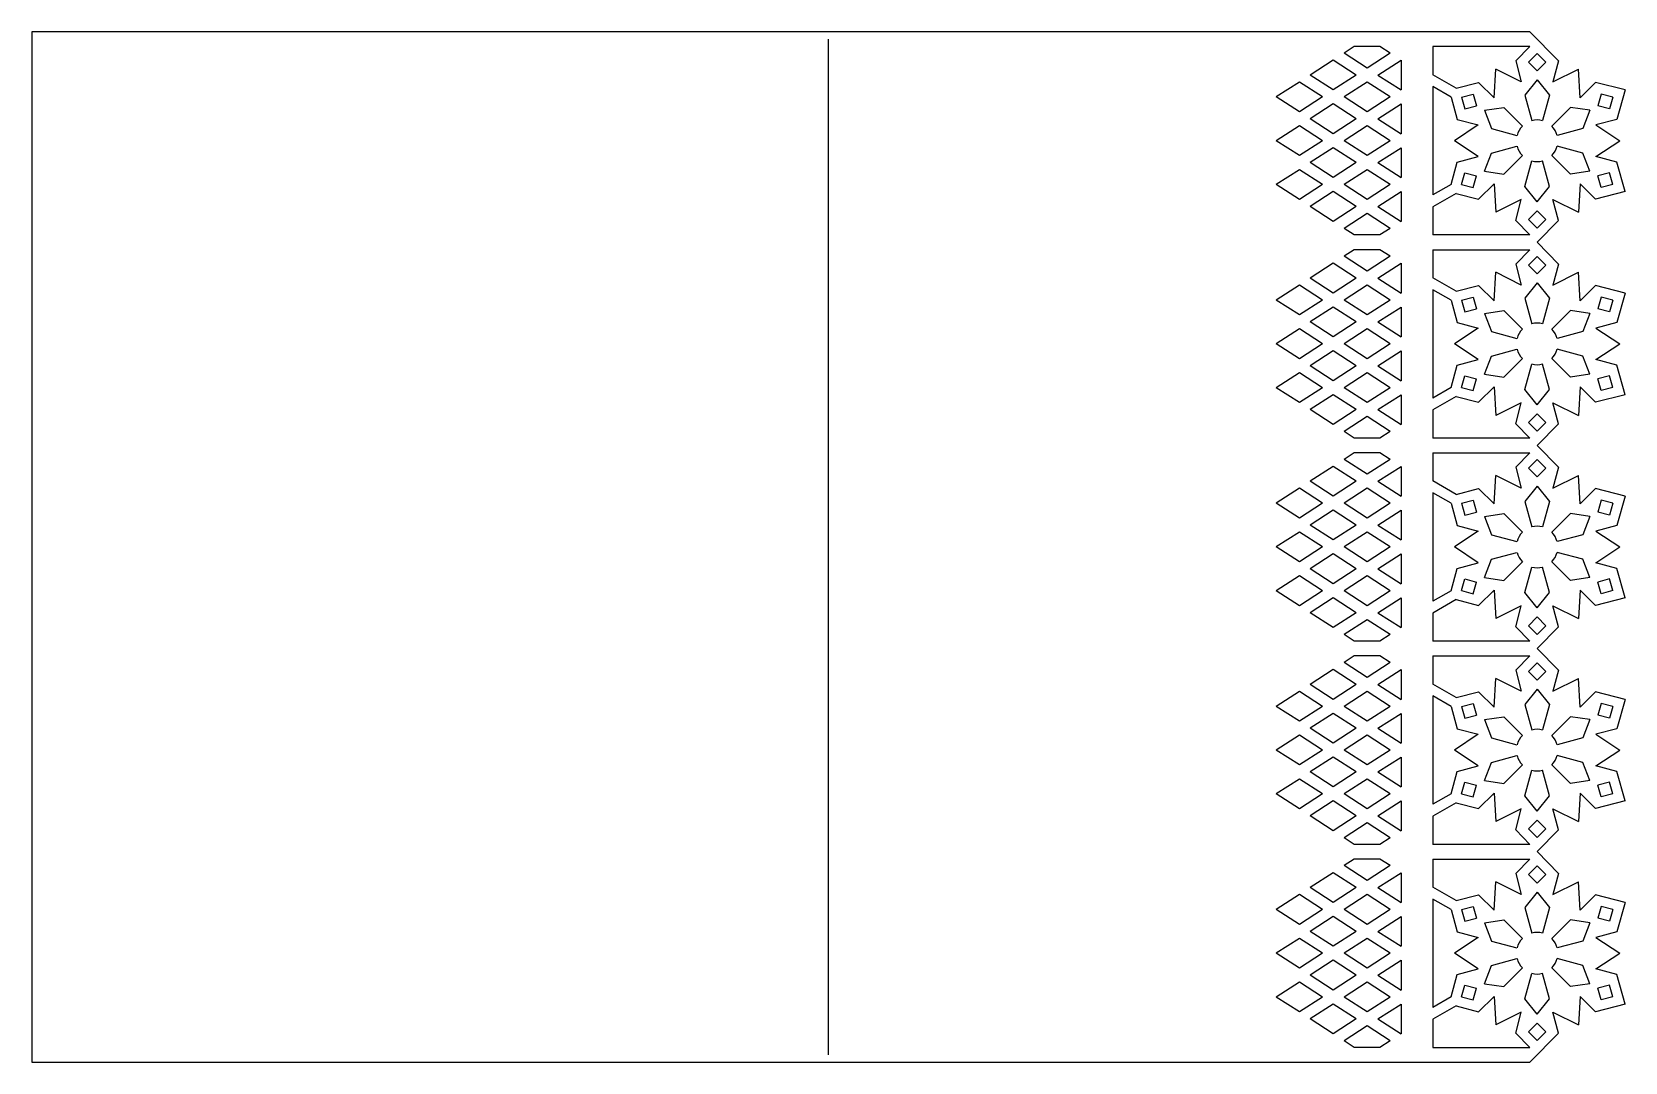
# Model space of a CAD drawing. Extents: x 25 to 241, y 18 to 157.
import ezdxf

# ---------------------------------------------------------------- set-up
doc = ezdxf.new("R2010")
doc.units = 0
doc.layers.get('0').update_dxf_attribs({"linetype": 'CONTINUOUS'})

msp = doc.modelspace()

# ---------------------------------------------------------------- linework, layer by layer
for p, q in [((228.17, 157.45), (25.18, 157.45)), ((25.18, 157.45), (25.18, 17.75)), ((133.13, 18.75), (133.13, 156.45)), ((204.38, 155.45), (202.99, 154.56)), ((207.85, 155.45), (204.38, 155.45)), ((209.24, 154.56), (207.85, 155.45)), ((228.17, 155.45), (215.04, 155.45)), ((215.04, 155.45), (215.04, 151.64)), ((228.17, 155.45), (226.25, 153.5)), ((228.17, 157.45), (232.05, 153.5)), ((201.52, 153.61), (198.4, 151.59)), ((204.65, 151.59), (201.52, 153.61)), ((206.12, 152.54), (202.99, 154.56)), ((209.24, 154.56), (206.12, 152.54)), ((207.58, 151.59), (210.71, 153.61)), ((210.71, 153.61), (210.71, 149.57)), ((226.25, 153.5), (227.01, 150.66)), ((229.15, 154.52), (228, 153.35)), ((228, 153.35), (229.15, 152.17)), ((229.15, 154.52), (230.31, 153.35)), ((230.31, 153.35), (229.15, 152.17)), ((232.05, 153.5), (231.29, 150.66)), ((201.52, 149.57), (198.4, 151.59)), ((204.65, 151.59), (201.52, 149.57)), ((207.58, 151.59), (210.71, 149.57)), ((218.19, 149.81), (215.04, 151.64)), ((223.31, 148.52), (223.55, 152.38)), ((227.01, 150.66), (223.55, 152.38)), ((231.29, 150.66), (234.75, 152.38)), ((235, 148.52), (234.75, 152.38)), ((196.93, 150.64), (193.81, 148.62)), ((200.05, 148.62), (196.93, 150.64)), ((206.12, 150.64), (202.99, 148.62)), ((209.24, 148.62), (206.12, 150.64)), ((217.49, 148.61), (215.04, 150.02)), ((215.04, 150.02), (215.04, 135.34)), ((218.19, 149.81), (221.23, 150.6)), ((218.89, 148.6), (220.49, 149.02)), ((220.49, 149.02), (220.93, 147.43)), ((221.23, 150.6), (223.31, 148.52)), ((229.15, 150.94), (227.5, 148.87)), ((229.15, 150.94), (230.81, 148.87)), ((237.07, 150.6), (235, 148.52)), ((241.08, 149.57), (237.07, 150.6)), ((237.81, 149.02), (237.37, 147.43)), ((239.41, 148.6), (237.81, 149.02)), ((241.08, 149.57), (239.97, 145.58)), ((196.93, 146.6), (193.81, 148.62)), ((200.05, 148.62), (196.93, 146.6)), ((201.52, 147.67), (198.4, 145.65)), ((204.65, 145.65), (201.52, 147.67)), ((206.12, 146.6), (202.99, 148.62)), ((209.24, 148.62), (206.12, 146.6)), ((207.58, 145.65), (210.71, 147.67)), ((210.71, 147.67), (210.71, 143.63)), ((217.49, 148.61), (218.33, 145.58)), ((218.89, 148.6), (219.34, 147.01)), ((219.34, 147.01), (220.93, 147.43)), ((222, 146.81), (224.62, 147.21)), ((224.62, 147.21), (227.16, 144.68)), ((227.5, 148.87), (228.42, 145.41)), ((230.81, 148.87), (229.88, 145.41)), ((233.68, 147.21), (231.15, 144.68)), ((236.31, 146.81), (233.68, 147.21)), ((238.97, 147.01), (237.37, 147.43)), ((239.41, 148.6), (238.97, 147.01)), ((196.93, 144.7), (193.81, 142.68)), ((200.05, 142.68), (196.93, 144.7)), ((201.52, 143.63), (198.4, 145.65)), ((204.65, 145.65), (201.52, 143.63)), ((206.12, 144.7), (202.99, 142.68)), ((209.24, 142.68), (206.12, 144.7)), ((207.58, 145.65), (210.71, 143.63)), ((221.17, 144.82), (217.95, 142.68)), ((218.33, 145.58), (221.17, 144.82)), ((222, 146.81), (222.97, 144.34)), ((236.31, 146.81), (235.34, 144.34)), ((239.97, 145.58), (237.13, 144.82)), ((237.13, 144.82), (240.35, 142.68)), ((196.93, 140.66), (193.81, 142.68)), ((200.05, 142.68), (196.93, 140.66)), ((206.12, 140.66), (202.99, 142.68)), ((209.24, 142.68), (206.12, 140.66)), ((221.17, 140.54), (217.95, 142.68)), ((222.97, 144.34), (226.42, 143.41)), ((235.34, 144.34), (231.88, 143.41)), ((237.13, 140.54), (240.35, 142.68)), ((201.52, 141.73), (198.4, 139.71)), ((204.65, 139.71), (201.52, 141.73)), ((207.58, 139.71), (210.71, 141.73)), ((210.71, 141.73), (210.71, 137.69)), ((218.33, 139.78), (221.17, 140.54)), ((222, 138.55), (222.97, 141.02)), ((222.97, 141.02), (226.42, 141.95)), ((224.62, 138.15), (227.16, 140.68)), ((233.68, 138.15), (231.15, 140.68)), ((235.34, 141.02), (231.88, 141.95)), ((236.31, 138.55), (235.34, 141.02)), ((239.97, 139.78), (237.13, 140.54)), ((196.93, 138.76), (193.81, 136.74)), ((200.05, 136.74), (196.93, 138.76)), ((201.52, 137.69), (198.4, 139.71)), ((204.65, 139.71), (201.52, 137.69)), ((206.12, 138.76), (202.99, 136.74)), ((209.24, 136.74), (206.12, 138.76)), ((207.58, 139.71), (210.71, 137.69)), ((217.49, 136.75), (218.33, 139.78)), ((218.89, 136.76), (219.34, 138.35)), ((219.34, 138.35), (220.93, 137.93)), ((222, 138.55), (224.62, 138.15)), ((227.5, 136.49), (228.42, 139.95)), ((230.81, 136.49), (229.88, 139.95)), ((236.31, 138.55), (233.68, 138.15)), ((238.97, 138.35), (237.37, 137.93)), ((239.41, 136.76), (238.97, 138.35)), ((241.08, 135.79), (239.97, 139.78)), ((196.93, 134.72), (193.81, 136.74)), ((200.05, 136.74), (196.93, 134.72)), ((206.12, 134.72), (202.99, 136.74)), ((209.24, 136.74), (206.12, 134.72)), ((217.49, 136.75), (215.04, 135.34)), ((218.89, 136.76), (220.49, 136.34)), ((220.49, 136.34), (220.93, 137.93)), ((221.23, 134.76), (223.31, 136.84)), ((223.31, 136.84), (223.55, 132.98)), ((229.15, 134.42), (227.5, 136.49)), ((229.15, 134.42), (230.81, 136.49)), ((235, 136.84), (234.75, 132.98)), ((237.07, 134.76), (235, 136.84)), ((237.81, 136.34), (237.37, 137.93)), ((239.41, 136.76), (237.81, 136.34)), ((201.52, 135.79), (198.4, 133.77)), ((204.65, 133.77), (201.52, 135.79)), ((207.58, 133.77), (210.71, 135.79)), ((210.71, 135.79), (210.71, 131.75)), ((218.19, 135.55), (215.04, 133.72)), ((218.19, 135.55), (221.23, 134.76)), ((227.01, 134.7), (223.55, 132.98)), ((226.25, 131.86), (227.01, 134.7)), ((232.05, 131.86), (231.29, 134.7)), ((231.29, 134.7), (234.75, 132.98)), ((241.08, 135.79), (237.07, 134.76)), ((201.52, 131.75), (198.4, 133.77)), ((204.65, 133.77), (201.52, 131.75)), ((206.12, 132.82), (202.99, 130.8)), ((209.24, 130.8), (206.12, 132.82)), ((207.58, 133.77), (210.71, 131.75)), ((215.04, 133.72), (215.04, 129.91)), ((228.17, 129.91), (226.25, 131.86)), ((228, 132.01), (229.15, 133.19)), ((229.15, 130.83), (228, 132.01)), ((230.31, 132.01), (229.15, 133.19)), ((229.15, 130.83), (230.31, 132.01)), ((229.15, 128.91), (232.05, 131.86)), ((204.38, 129.91), (202.99, 130.8)), ((207.85, 129.91), (204.38, 129.91)), ((209.24, 130.8), (207.85, 129.91)), ((228.17, 129.91), (215.04, 129.91)), ((204.38, 127.91), (202.99, 127.02)), ((207.85, 127.91), (204.38, 127.91)), ((209.24, 127.02), (207.85, 127.91)), ((215.04, 127.91), (215.04, 124.09)), ((215.04, 127.91), (228.17, 127.91)), ((228.17, 127.91), (226.25, 125.96)), ((229.15, 128.91), (232.05, 125.96)), ((201.52, 126.07), (198.4, 124.05)), ((204.65, 124.05), (201.52, 126.07)), ((206.12, 125), (202.99, 127.02)), ((209.24, 127.02), (206.12, 125)), ((207.58, 124.05), (210.71, 126.07)), ((210.71, 126.07), (210.71, 122.03)), ((226.25, 125.96), (227.01, 123.12)), ((229.15, 126.98), (228, 125.81)), ((228, 125.81), (229.15, 124.63)), ((229.15, 126.98), (230.31, 125.81)), ((230.31, 125.81), (229.15, 124.63)), ((232.05, 125.96), (231.29, 123.12)), ((196.93, 123.1), (193.81, 121.08)), ((200.05, 121.08), (196.93, 123.1)), ((201.52, 122.03), (198.4, 124.05)), ((204.65, 124.05), (201.52, 122.03)), ((206.12, 123.1), (202.99, 121.08)), ((209.24, 121.08), (206.12, 123.1)), ((207.58, 124.05), (210.71, 122.03)), ((218.19, 122.27), (215.04, 124.09)), ((223.31, 120.98), (223.55, 124.84)), ((227.01, 123.12), (223.55, 124.84)), ((229.15, 123.4), (227.5, 121.32)), ((229.15, 123.4), (230.81, 121.32)), ((231.29, 123.12), (234.75, 124.84)), ((235, 120.98), (234.75, 124.84)), ((196.93, 119.06), (193.81, 121.08)), ((200.05, 121.08), (196.93, 119.06)), ((206.12, 119.06), (202.99, 121.08)), ((209.24, 121.08), (206.12, 119.06)), ((217.49, 121.06), (215.04, 122.48)), ((215.04, 122.48), (215.04, 107.8)), ((217.49, 121.06), (218.33, 118.04)), ((218.19, 122.27), (221.23, 123.06)), ((218.89, 121.06), (220.49, 121.47)), ((218.89, 121.06), (219.34, 119.47)), ((220.49, 121.47), (220.93, 119.88)), ((221.23, 123.06), (223.31, 120.98)), ((227.5, 121.32), (228.42, 117.87)), ((230.81, 121.32), (229.88, 117.87)), ((237.07, 123.06), (235, 120.98)), ((241.08, 122.02), (237.07, 123.06)), ((237.81, 121.47), (237.37, 119.88)), ((239.41, 121.06), (237.81, 121.47)), ((239.41, 121.06), (238.97, 119.47)), ((241.08, 122.02), (239.97, 118.04)), ((201.52, 120.13), (198.4, 118.11)), ((204.65, 118.11), (201.52, 120.13)), ((207.58, 118.11), (210.71, 120.13)), ((210.71, 120.13), (210.71, 116.09)), ((219.34, 119.47), (220.93, 119.88)), ((222, 119.27), (224.62, 119.67)), ((222, 119.27), (222.97, 116.8)), ((224.62, 119.67), (227.16, 117.14)), ((233.68, 119.67), (231.15, 117.14)), ((236.31, 119.27), (233.68, 119.67)), ((236.31, 119.27), (235.34, 116.8)), ((238.97, 119.47), (237.37, 119.88)), ((196.93, 117.16), (193.81, 115.14)), ((200.05, 115.14), (196.93, 117.16)), ((201.52, 116.09), (198.4, 118.11)), ((204.65, 118.11), (201.52, 116.09)), ((206.12, 117.16), (202.99, 115.14)), ((209.24, 115.14), (206.12, 117.16)), ((207.58, 118.11), (210.71, 116.09)), ((221.17, 117.28), (217.95, 115.14)), ((218.33, 118.04), (221.17, 117.28)), ((222.97, 116.8), (226.42, 115.87)), ((235.34, 116.8), (231.88, 115.87)), ((239.97, 118.04), (237.13, 117.28)), ((237.13, 117.28), (240.35, 115.14)), ((196.93, 113.12), (193.81, 115.14)), ((200.05, 115.14), (196.93, 113.12)), ((206.12, 113.12), (202.99, 115.14)), ((209.24, 115.14), (206.12, 113.12)), ((221.17, 113), (217.95, 115.14)), ((237.13, 113), (240.35, 115.14)), ((201.52, 114.19), (198.4, 112.17)), ((204.65, 112.17), (201.52, 114.19)), ((207.58, 112.17), (210.71, 114.19)), ((210.71, 114.19), (210.71, 110.15)), ((218.33, 112.24), (221.17, 113)), ((222, 111.01), (222.97, 113.48)), ((222.97, 113.48), (226.42, 114.41)), ((224.62, 110.61), (227.16, 113.14)), ((227.5, 108.95), (228.42, 112.41)), ((230.81, 108.95), (229.88, 112.41)), ((233.68, 110.61), (231.15, 113.14)), ((235.34, 113.48), (231.88, 114.41)), ((236.31, 111.01), (235.34, 113.48)), ((239.97, 112.24), (237.13, 113)), ((196.93, 111.22), (193.81, 109.2)), ((200.05, 109.2), (196.93, 111.22)), ((201.52, 110.15), (198.4, 112.17)), ((204.65, 112.17), (201.52, 110.15)), ((206.12, 111.22), (202.99, 109.2)), ((209.24, 109.2), (206.12, 111.22)), ((207.58, 112.17), (210.71, 110.15)), ((217.49, 109.21), (218.33, 112.24)), ((218.89, 109.22), (219.34, 110.81)), ((219.34, 110.81), (220.93, 110.39)), ((220.49, 108.8), (220.93, 110.39)), ((222, 111.01), (224.62, 110.61)), ((236.31, 111.01), (233.68, 110.61)), ((238.97, 110.81), (237.37, 110.39)), ((237.81, 108.8), (237.37, 110.39)), ((239.41, 109.22), (238.97, 110.81)), ((241.08, 108.25), (239.97, 112.24)), ((196.93, 107.18), (193.81, 109.2)), ((200.05, 109.2), (196.93, 107.18)), ((201.52, 108.25), (198.4, 106.23)), ((204.65, 106.23), (201.52, 108.25)), ((206.12, 107.18), (202.99, 109.2)), ((209.24, 109.2), (206.12, 107.18)), ((207.58, 106.23), (210.71, 108.25)), ((210.71, 108.25), (210.71, 104.21)), ((217.49, 109.21), (215.04, 107.8)), ((218.19, 108), (215.04, 106.18)), ((218.19, 108), (221.23, 107.22)), ((218.89, 109.22), (220.49, 108.8)), ((221.23, 107.22), (223.31, 109.3)), ((223.31, 109.3), (223.55, 105.44)), ((229.15, 106.88), (227.5, 108.95)), ((229.15, 106.88), (230.81, 108.95)), ((235, 109.3), (234.75, 105.44)), ((237.07, 107.22), (235, 109.3)), ((241.08, 108.25), (237.07, 107.22)), ((239.41, 109.22), (237.81, 108.8)), ((201.52, 104.21), (198.4, 106.23)), ((204.65, 106.23), (201.52, 104.21)), ((207.58, 106.23), (210.71, 104.21)), ((215.04, 106.18), (215.04, 102.37)), ((227.01, 107.16), (223.55, 105.44)), ((226.25, 104.32), (227.01, 107.16)), ((232.05, 104.32), (231.29, 107.16)), ((231.29, 107.16), (234.75, 105.44)), ((206.12, 105.28), (202.99, 103.26)), ((209.24, 103.26), (206.12, 105.28)), ((228.17, 102.37), (226.25, 104.32)), ((228, 104.47), (229.15, 105.65)), ((229.15, 103.29), (228, 104.47)), ((230.31, 104.47), (229.15, 105.65)), ((229.15, 103.29), (230.31, 104.47)), ((229.15, 101.37), (232.05, 104.32)), ((204.38, 102.37), (202.99, 103.26)), ((207.85, 102.37), (204.38, 102.37)), ((209.24, 103.26), (207.85, 102.37)), ((228.17, 102.37), (215.04, 102.37)), ((204.38, 100.37), (202.99, 99.47)), ((206.12, 97.46), (202.99, 99.47)), ((207.85, 100.37), (204.38, 100.37)), ((209.24, 99.47), (206.12, 97.46)), ((209.24, 99.47), (207.85, 100.37)), ((215.04, 100.37), (215.04, 96.55)), ((215.04, 100.37), (228.17, 100.37)), ((228.17, 100.37), (226.25, 98.42)), ((229.15, 99.44), (228, 98.27)), ((229.15, 101.37), (232.05, 98.42)), ((229.15, 99.44), (230.31, 98.27)), ((201.52, 98.52), (198.4, 96.51)), ((204.65, 96.51), (201.52, 98.52)), ((207.58, 96.51), (210.71, 98.52)), ((210.71, 98.52), (210.71, 94.49)), ((223.31, 93.44), (223.55, 97.3)), ((227.01, 95.58), (223.55, 97.3)), ((226.25, 98.42), (227.01, 95.58)), ((228, 98.27), (229.15, 97.09)), ((230.31, 98.27), (229.15, 97.09)), ((232.05, 98.42), (231.29, 95.58)), ((231.29, 95.58), (234.75, 97.3)), ((235, 93.44), (234.75, 97.3)), ((196.93, 95.56), (193.81, 93.54)), ((200.05, 93.54), (196.93, 95.56)), ((201.52, 94.49), (198.4, 96.51)), ((204.65, 96.51), (201.52, 94.49)), ((206.12, 95.56), (202.99, 93.54)), ((209.24, 93.54), (206.12, 95.56)), ((207.58, 96.51), (210.71, 94.49)), ((218.19, 94.73), (215.04, 96.55)), ((218.19, 94.73), (221.23, 95.52)), ((221.23, 95.52), (223.31, 93.44)), ((229.15, 95.86), (227.5, 93.78)), ((229.15, 95.86), (230.81, 93.78)), ((237.07, 95.52), (235, 93.44)), ((241.08, 94.48), (237.07, 95.52)), ((196.93, 91.52), (193.81, 93.54)), ((200.05, 93.54), (196.93, 91.52)), ((206.12, 91.52), (202.99, 93.54)), ((209.24, 93.54), (206.12, 91.52)), ((217.49, 93.52), (215.04, 94.94)), ((215.04, 94.94), (215.04, 80.25)), ((217.49, 93.52), (218.33, 90.5)), ((218.89, 93.52), (220.49, 93.93)), ((218.89, 93.52), (219.34, 91.93)), ((220.49, 93.93), (220.93, 92.34)), ((227.5, 93.78), (228.42, 90.33)), ((230.81, 93.78), (229.88, 90.33)), ((237.81, 93.93), (237.37, 92.34)), ((239.41, 93.52), (237.81, 93.93)), ((239.41, 93.52), (238.97, 91.93)), ((241.08, 94.48), (239.97, 90.5)), ((201.52, 92.59), (198.4, 90.57)), ((204.65, 90.57), (201.52, 92.59)), ((207.58, 90.57), (210.71, 92.59)), ((210.71, 92.59), (210.71, 88.55)), ((219.34, 91.93), (220.93, 92.34)), ((222, 91.73), (224.62, 92.13)), ((222, 91.73), (222.97, 89.26)), ((224.62, 92.13), (227.16, 89.6)), ((233.68, 92.13), (231.15, 89.6)), ((236.31, 91.73), (233.68, 92.13)), ((236.31, 91.73), (235.34, 89.26)), ((238.97, 91.93), (237.37, 92.34)), ((196.93, 89.62), (193.81, 87.6)), ((200.05, 87.6), (196.93, 89.62)), ((201.52, 88.55), (198.4, 90.57)), ((204.65, 90.57), (201.52, 88.55)), ((206.12, 89.62), (202.99, 87.6)), ((209.24, 87.6), (206.12, 89.62)), ((207.58, 90.57), (210.71, 88.55)), ((221.17, 89.74), (217.95, 87.6)), ((218.33, 90.5), (221.17, 89.74)), ((222.97, 89.26), (226.42, 88.33)), ((235.34, 89.26), (231.88, 88.33)), ((239.97, 90.5), (237.13, 89.74)), ((237.13, 89.74), (240.35, 87.6)), ((196.93, 85.58), (193.81, 87.6)), ((200.05, 87.6), (196.93, 85.58)), ((201.52, 86.65), (198.4, 84.63)), ((204.65, 84.63), (201.52, 86.65)), ((206.12, 85.58), (202.99, 87.6)), ((209.24, 87.6), (206.12, 85.58)), ((207.58, 84.63), (210.71, 86.65)), ((210.71, 86.65), (210.71, 82.61)), ((221.17, 85.46), (217.95, 87.6)), ((222.97, 85.94), (226.42, 86.87)), ((235.34, 85.94), (231.88, 86.87)), ((237.13, 85.46), (240.35, 87.6)), ((201.52, 82.61), (198.4, 84.63)), ((204.65, 84.63), (201.52, 82.61)), ((207.58, 84.63), (210.71, 82.61)), ((217.49, 81.67), (218.33, 84.7)), ((218.33, 84.7), (221.17, 85.46)), ((222, 83.47), (222.97, 85.94)), ((224.62, 83.07), (227.16, 85.6)), ((227.5, 81.41), (228.42, 84.87)), ((230.81, 81.41), (229.88, 84.87)), ((233.68, 83.07), (231.15, 85.6)), ((236.31, 83.47), (235.34, 85.94)), ((239.97, 84.7), (237.13, 85.46)), ((241.08, 80.71), (239.97, 84.7)), ((196.93, 83.68), (193.81, 81.66)), ((200.05, 81.66), (196.93, 83.68)), ((206.12, 83.68), (202.99, 81.66)), ((209.24, 81.66), (206.12, 83.68)), ((218.89, 81.68), (219.34, 83.26)), ((219.34, 83.26), (220.93, 82.85)), ((220.49, 81.26), (220.93, 82.85)), ((222, 83.47), (224.62, 83.07)), ((236.31, 83.47), (233.68, 83.07)), ((238.97, 83.26), (237.37, 82.85)), ((237.81, 81.26), (237.37, 82.85)), ((239.41, 81.68), (238.97, 83.26)), ((196.93, 79.64), (193.81, 81.66)), ((200.05, 81.66), (196.93, 79.64)), ((201.52, 80.71), (198.4, 78.69)), ((204.65, 78.69), (201.52, 80.71)), ((206.12, 79.64), (202.99, 81.66)), ((209.24, 81.66), (206.12, 79.64)), ((207.58, 78.69), (210.71, 80.71)), ((210.71, 80.71), (210.71, 76.67)), ((217.49, 81.67), (215.04, 80.25)), ((218.19, 80.46), (215.04, 78.64)), ((218.19, 80.46), (221.23, 79.68)), ((218.89, 81.68), (220.49, 81.26)), ((221.23, 79.68), (223.31, 81.75)), ((223.31, 81.75), (223.55, 77.9)), ((229.15, 79.33), (227.5, 81.41)), ((229.15, 79.33), (230.81, 81.41)), ((235, 81.75), (234.75, 77.9)), ((237.07, 79.68), (235, 81.75)), ((241.08, 80.71), (237.07, 79.68)), ((239.41, 81.68), (237.81, 81.26)), ((201.52, 76.67), (198.4, 78.69)), ((204.65, 78.69), (201.52, 76.67)), ((206.12, 77.74), (202.99, 75.72)), ((209.24, 75.72), (206.12, 77.74)), ((207.58, 78.69), (210.71, 76.67)), ((215.04, 78.64), (215.04, 74.82)), ((227.01, 79.62), (223.55, 77.9)), ((226.25, 76.78), (227.01, 79.62)), ((228, 76.93), (229.15, 78.11)), ((230.31, 76.93), (229.15, 78.11)), ((232.05, 76.78), (231.29, 79.62)), ((231.29, 79.62), (234.75, 77.9)), ((204.38, 74.82), (202.99, 75.72)), ((209.24, 75.72), (207.85, 74.82)), ((228.17, 74.82), (226.25, 76.78)), ((229.15, 75.75), (228, 76.93)), ((229.15, 75.75), (230.31, 76.93)), ((229.15, 73.83), (232.05, 76.78)), ((207.85, 74.82), (204.38, 74.82)), ((228.17, 74.82), (215.04, 74.82)), ((229.15, 73.83), (232.05, 70.88)), ((204.38, 72.83), (202.99, 71.93)), ((206.12, 69.91), (202.99, 71.93)), ((207.85, 72.83), (204.38, 72.83)), ((209.24, 71.93), (206.12, 69.91)), ((209.24, 71.93), (207.85, 72.83)), ((215.04, 72.83), (215.04, 69.01)), ((215.04, 72.83), (228.17, 72.83)), ((228.17, 72.83), (226.25, 70.88)), ((229.15, 71.9), (228, 70.73)), ((229.15, 71.9), (230.31, 70.73)), ((201.52, 70.98), (198.4, 68.96)), ((204.65, 68.96), (201.52, 70.98)), ((207.58, 68.96), (210.71, 70.98)), ((210.71, 70.98), (210.71, 66.94)), ((223.31, 65.9), (223.55, 69.76)), ((227.01, 68.04), (223.55, 69.76)), ((226.25, 70.88), (227.01, 68.04)), ((228, 70.73), (229.15, 69.55)), ((230.31, 70.73), (229.15, 69.55)), ((232.05, 70.88), (231.29, 68.04)), ((231.29, 68.04), (234.75, 69.76)), ((235, 65.9), (234.75, 69.76)), ((196.93, 68.01), (193.81, 65.99)), ((200.05, 65.99), (196.93, 68.01)), ((201.52, 66.94), (198.4, 68.96)), ((204.65, 68.96), (201.52, 66.94)), ((206.12, 68.01), (202.99, 65.99)), ((209.24, 65.99), (206.12, 68.01)), ((207.58, 68.96), (210.71, 66.94)), ((218.19, 67.19), (215.04, 69.01)), ((217.49, 65.98), (215.04, 67.4)), ((215.04, 67.4), (215.04, 52.71)), ((218.19, 67.19), (221.23, 67.98)), ((221.23, 67.98), (223.31, 65.9)), ((229.15, 68.32), (227.5, 66.24)), ((229.15, 68.32), (230.81, 66.24)), ((237.07, 67.98), (235, 65.9)), ((241.08, 66.94), (237.07, 67.98)), ((241.08, 66.94), (239.97, 62.96)), ((196.93, 63.98), (193.81, 65.99)), ((200.05, 65.99), (196.93, 63.98)), ((201.52, 65.04), (198.4, 63.03)), ((204.65, 63.03), (201.52, 65.04)), ((206.12, 63.98), (202.99, 65.99)), ((209.24, 65.99), (206.12, 63.98)), ((207.58, 63.03), (210.71, 65.04)), ((210.71, 65.04), (210.71, 61.01)), ((217.49, 65.98), (218.33, 62.96)), ((218.89, 65.98), (220.49, 66.39)), ((218.89, 65.98), (219.34, 64.39)), ((219.34, 64.39), (220.93, 64.8)), ((220.49, 66.39), (220.93, 64.8)), ((227.5, 66.24), (228.42, 62.79)), ((230.81, 66.24), (229.88, 62.79)), ((237.81, 66.39), (237.37, 64.8)), ((238.97, 64.39), (237.37, 64.8)), ((239.41, 65.98), (237.81, 66.39)), ((239.41, 65.98), (238.97, 64.39)), ((201.52, 61.01), (198.4, 63.03)), ((204.65, 63.03), (201.52, 61.01)), ((207.58, 63.03), (210.71, 61.01)), ((218.33, 62.96), (221.17, 62.2)), ((222, 64.19), (224.62, 64.58)), ((222, 64.19), (222.97, 61.71)), ((224.62, 64.58), (227.16, 62.05)), ((233.68, 64.58), (231.15, 62.05)), ((236.31, 64.19), (233.68, 64.58)), ((236.31, 64.19), (235.34, 61.71)), ((239.97, 62.96), (237.13, 62.2)), ((196.93, 62.08), (193.81, 60.06)), ((200.05, 60.06), (196.93, 62.08)), ((206.12, 62.08), (202.99, 60.06)), ((209.24, 60.06), (206.12, 62.08)), ((221.17, 62.2), (217.95, 60.06)), ((222.97, 61.71), (226.42, 60.79)), ((235.34, 61.71), (231.88, 60.79)), ((237.13, 62.2), (240.35, 60.06)), ((196.93, 58.04), (193.81, 60.06)), ((200.05, 60.06), (196.93, 58.04)), ((201.52, 59.11), (198.4, 57.09)), ((204.65, 57.09), (201.52, 59.11)), ((206.12, 58.04), (202.99, 60.06)), ((209.24, 60.06), (206.12, 58.04)), ((207.58, 57.09), (210.71, 59.11)), ((210.71, 59.11), (210.71, 55.07)), ((221.17, 57.92), (217.95, 60.06)), ((222, 55.93), (222.97, 58.4)), ((222.97, 58.4), (226.42, 59.33)), ((235.34, 58.4), (231.88, 59.33)), ((236.31, 55.93), (235.34, 58.4)), ((237.13, 57.92), (240.35, 60.06)), ((196.93, 56.14), (193.81, 54.12)), ((200.05, 54.12), (196.93, 56.14)), ((201.52, 55.07), (198.4, 57.09)), ((204.65, 57.09), (201.52, 55.07)), ((206.12, 56.14), (202.99, 54.12)), ((209.24, 54.12), (206.12, 56.14)), ((207.58, 57.09), (210.71, 55.07)), ((217.49, 54.13), (218.33, 57.16)), ((218.33, 57.16), (221.17, 57.92)), ((224.62, 55.53), (227.16, 58.06)), ((227.5, 53.87), (228.42, 57.33)), ((230.81, 53.87), (229.88, 57.33)), ((233.68, 55.53), (231.15, 58.06)), ((239.97, 57.16), (237.13, 57.92)), ((241.08, 53.17), (239.97, 57.16)), ((196.93, 52.1), (193.81, 54.12)), ((200.05, 54.12), (196.93, 52.1)), ((206.12, 52.1), (202.99, 54.12)), ((209.24, 54.12), (206.12, 52.1)), ((217.49, 54.13), (215.04, 52.71)), ((218.89, 54.13), (219.34, 55.72)), ((218.89, 54.13), (220.49, 53.72)), ((219.34, 55.72), (220.93, 55.31)), ((220.49, 53.72), (220.93, 55.31)), ((221.23, 52.14), (223.31, 54.21)), ((222, 55.93), (224.62, 55.53)), ((223.31, 54.21), (223.55, 50.36)), ((236.31, 55.93), (233.68, 55.53)), ((235, 54.21), (234.75, 50.36)), ((237.07, 52.14), (235, 54.21)), ((238.97, 55.72), (237.37, 55.31)), ((237.81, 53.72), (237.37, 55.31)), ((239.41, 54.13), (237.81, 53.72)), ((239.41, 54.13), (238.97, 55.72)), ((201.52, 53.17), (198.4, 51.15)), ((204.65, 51.15), (201.52, 53.17)), ((207.58, 51.15), (210.71, 53.17)), ((210.71, 53.17), (210.71, 49.13)), ((218.19, 52.92), (215.04, 51.1)), ((218.19, 52.92), (221.23, 52.14)), ((227.01, 52.08), (223.55, 50.36)), ((226.25, 49.24), (227.01, 52.08)), ((229.15, 51.79), (227.5, 53.87)), ((229.15, 51.79), (230.81, 53.87)), ((231.29, 52.08), (234.75, 50.36)), ((232.05, 49.24), (231.29, 52.08)), ((241.08, 53.17), (237.07, 52.14)), ((201.52, 49.13), (198.4, 51.15)), ((204.65, 51.15), (201.52, 49.13)), ((206.12, 50.2), (202.99, 48.18)), ((209.24, 48.18), (206.12, 50.2)), ((207.58, 51.15), (210.71, 49.13)), ((215.04, 51.1), (215.04, 47.28)), ((228, 49.39), (229.15, 50.56)), ((230.31, 49.39), (229.15, 50.56)), ((204.38, 47.28), (202.99, 48.18)), ((209.24, 48.18), (207.85, 47.28)), ((228.17, 47.28), (226.25, 49.24)), ((229.15, 48.21), (228, 49.39)), ((229.15, 48.21), (230.31, 49.39)), ((229.15, 46.29), (232.05, 49.24)), ((207.85, 47.28), (204.38, 47.28)), ((228.17, 47.28), (215.04, 47.28)), ((229.15, 46.29), (232.05, 43.34)), ((201.52, 43.44), (198.4, 41.42)), ((204.65, 41.42), (201.52, 43.44)), ((204.38, 45.29), (202.99, 44.39)), ((206.12, 42.37), (202.99, 44.39)), ((207.85, 45.29), (204.38, 45.29)), ((209.24, 44.39), (206.12, 42.37)), ((207.58, 41.42), (210.71, 43.44)), ((209.24, 44.39), (207.85, 45.29)), ((210.71, 43.44), (210.71, 39.4)), ((215.04, 45.29), (215.04, 41.47)), ((215.04, 45.29), (228.17, 45.29)), ((228.17, 45.29), (226.25, 43.34)), ((226.25, 43.34), (227.01, 40.5)), ((229.15, 44.36), (228, 43.18)), ((228, 43.18), (229.15, 42.01)), ((229.15, 44.36), (230.31, 43.18)), ((230.31, 43.18), (229.15, 42.01)), ((232.05, 43.34), (231.29, 40.5)), ((201.52, 39.4), (198.4, 41.42)), ((204.65, 41.42), (201.52, 39.4)), ((207.58, 41.42), (210.71, 39.4)), ((218.19, 39.65), (215.04, 41.47)), ((223.31, 38.36), (223.55, 42.22)), ((227.01, 40.5), (223.55, 42.22)), ((231.29, 40.5), (234.75, 42.22)), ((235, 38.36), (234.75, 42.22)), ((196.93, 40.47), (193.81, 38.45)), ((200.05, 38.45), (196.93, 40.47)), ((206.12, 40.47), (202.99, 38.45)), ((209.24, 38.45), (206.12, 40.47)), ((217.49, 38.44), (215.04, 39.86)), ((215.04, 39.86), (215.04, 25.17)), ((218.19, 39.65), (221.23, 40.44)), ((221.23, 40.44), (223.31, 38.36)), ((229.15, 40.78), (227.5, 38.7)), ((229.15, 40.78), (230.81, 38.7)), ((237.07, 40.44), (235, 38.36)), ((241.08, 39.4), (237.07, 40.44)), ((241.08, 39.4), (239.97, 35.41)), ((196.93, 36.43), (193.81, 38.45)), ((200.05, 38.45), (196.93, 36.43)), ((201.52, 37.5), (198.4, 35.48)), ((204.65, 35.48), (201.52, 37.5)), ((206.12, 36.43), (202.99, 38.45)), ((209.24, 38.45), (206.12, 36.43)), ((207.58, 35.48), (210.71, 37.5)), ((210.71, 37.5), (210.71, 33.47)), ((217.49, 38.44), (218.33, 35.41)), ((218.89, 38.44), (220.49, 38.85)), ((218.89, 38.44), (219.34, 36.85)), ((219.34, 36.85), (220.93, 37.26)), ((220.49, 38.85), (220.93, 37.26)), ((222, 36.65), (224.62, 37.04)), ((224.62, 37.04), (227.16, 34.51)), ((227.5, 38.7), (228.42, 35.24)), ((230.81, 38.7), (229.88, 35.24)), ((233.68, 37.04), (231.15, 34.51)), ((236.31, 36.65), (233.68, 37.04)), ((237.81, 38.85), (237.37, 37.26)), ((238.97, 36.85), (237.37, 37.26)), ((239.41, 38.44), (237.81, 38.85)), ((239.41, 38.44), (238.97, 36.85)), ((201.52, 33.47), (198.4, 35.48)), ((204.65, 35.48), (201.52, 33.47)), ((207.58, 35.48), (210.71, 33.47)), ((221.17, 34.65), (217.95, 32.52)), ((218.33, 35.41), (221.17, 34.65)), ((222, 36.65), (222.97, 34.17)), ((236.31, 36.65), (235.34, 34.17)), ((239.97, 35.41), (237.13, 34.65)), ((237.13, 34.65), (240.35, 32.52)), ((196.93, 34.53), (193.81, 32.52)), ((196.93, 30.5), (193.81, 32.52)), ((200.05, 32.52), (196.93, 34.53)), ((200.05, 32.52), (196.93, 30.5)), ((206.12, 34.53), (202.99, 32.52)), ((206.12, 30.5), (202.99, 32.52)), ((209.24, 32.52), (206.12, 34.53)), ((209.24, 32.52), (206.12, 30.5)), ((221.17, 30.38), (217.95, 32.52)), ((222.97, 34.17), (226.42, 33.25)), ((235.34, 34.17), (231.88, 33.25)), ((237.13, 30.38), (240.35, 32.52)), ((201.52, 31.57), (198.4, 29.55)), ((204.65, 29.55), (201.52, 31.57)), ((207.58, 29.55), (210.71, 31.57)), ((210.71, 31.57), (210.71, 27.53)), ((218.33, 29.62), (221.17, 30.38)), ((222, 28.38), (222.97, 30.86)), ((222.97, 30.86), (226.42, 31.78)), ((224.62, 27.99), (227.16, 30.52)), ((233.68, 27.99), (231.15, 30.52)), ((235.34, 30.86), (231.88, 31.78)), ((236.31, 28.38), (235.34, 30.86)), ((239.97, 29.62), (237.13, 30.38)), ((196.93, 28.6), (193.81, 26.58)), ((200.05, 26.58), (196.93, 28.6)), ((201.52, 27.53), (198.4, 29.55)), ((204.65, 29.55), (201.52, 27.53)), ((206.12, 28.6), (202.99, 26.58)), ((209.24, 26.58), (206.12, 28.6)), ((207.58, 29.55), (210.71, 27.53)), ((217.49, 26.59), (218.33, 29.62)), ((218.89, 26.59), (219.34, 28.18)), ((219.34, 28.18), (220.93, 27.77)), ((222, 28.38), (224.62, 27.99)), ((227.5, 26.33), (228.42, 29.79)), ((230.81, 26.33), (229.88, 29.79)), ((236.31, 28.38), (233.68, 27.99)), ((238.97, 28.18), (237.37, 27.77)), ((239.41, 26.59), (238.97, 28.18)), ((241.08, 25.63), (239.97, 29.62)), ((196.93, 24.56), (193.81, 26.58)), ((200.05, 26.58), (196.93, 24.56)), ((206.12, 24.56), (202.99, 26.58)), ((209.24, 26.58), (206.12, 24.56)), ((217.49, 26.59), (215.04, 25.17)), ((218.89, 26.59), (220.49, 26.18)), ((220.49, 26.18), (220.93, 27.77)), ((221.23, 24.59), (223.31, 26.67)), ((223.31, 26.67), (223.55, 22.81)), ((229.15, 24.25), (227.5, 26.33)), ((229.15, 24.25), (230.81, 26.33)), ((235, 26.67), (234.75, 22.81)), ((237.07, 24.59), (235, 26.67)), ((237.81, 26.18), (237.37, 27.77)), ((239.41, 26.59), (237.81, 26.18)), ((201.52, 25.63), (198.4, 23.61)), ((204.65, 23.61), (201.52, 25.63)), ((207.58, 23.61), (210.71, 25.63)), ((210.71, 25.63), (210.71, 21.59)), ((218.19, 25.38), (215.04, 23.56)), ((218.19, 25.38), (221.23, 24.59)), ((227.01, 24.53), (223.55, 22.81)), ((226.25, 21.7), (227.01, 24.53)), ((232.05, 21.7), (231.29, 24.53)), ((231.29, 24.53), (234.75, 22.81)), ((241.08, 25.63), (237.07, 24.59)), ((201.52, 21.59), (198.4, 23.61)), ((204.65, 23.61), (201.52, 21.59)), ((206.12, 22.66), (202.99, 20.64)), ((209.24, 20.64), (206.12, 22.66)), ((207.58, 23.61), (210.71, 21.59)), ((215.04, 23.56), (215.04, 19.74)), ((228.17, 19.74), (226.25, 21.7)), ((228, 21.85), (229.15, 23.02)), ((229.15, 20.67), (228, 21.85)), ((228.17, 17.75), (232.05, 21.7)), ((230.31, 21.85), (229.15, 23.02)), ((229.15, 20.67), (230.31, 21.85)), ((204.38, 19.74), (202.99, 20.64)), ((207.85, 19.74), (204.38, 19.74)), ((209.24, 20.64), (207.85, 19.74)), ((215.04, 19.74), (228.17, 19.74)), ((25.18, 17.75), (228.17, 17.75))]:
    msp.add_line(p, q)
for centre, start, end in [((229.15, 142.68), 135, 165), ((229.15, 142.68), 75, 105), ((229.15, 142.68), 15, 45), ((229.15, 142.68), 195, 225), ((229.15, 142.68), 315, 345), ((229.15, 142.68), 255, 285), ((229.15, 115.14), 135, 165), ((229.15, 115.14), 75, 105), ((229.15, 115.14), 15, 45), ((229.15, 115.14), 195, 225), ((229.15, 115.14), 255, 285), ((229.15, 115.14), 315, 345), ((229.15, 87.6), 135, 165), ((229.15, 87.6), 75, 105), ((229.15, 87.6), 15, 45), ((229.15, 87.6), 195, 225), ((229.15, 87.6), 315, 345), ((229.15, 87.6), 255, 285), ((229.15, 60.06), 75, 105), ((229.15, 60.06), 135, 165), ((229.15, 60.06), 15, 45), ((229.15, 60.06), 195, 225), ((229.15, 60.06), 315, 345), ((229.15, 60.06), 255, 285), ((229.15, 32.52), 75, 105), ((229.15, 32.52), 135, 165), ((229.15, 32.52), 15, 45), ((229.15, 32.52), 195, 225), ((229.15, 32.52), 315, 345), ((229.15, 32.52), 255, 285)]:
    msp.add_arc(centre, 2.82, start, end)

doc.saveas('drawing.dxf')
